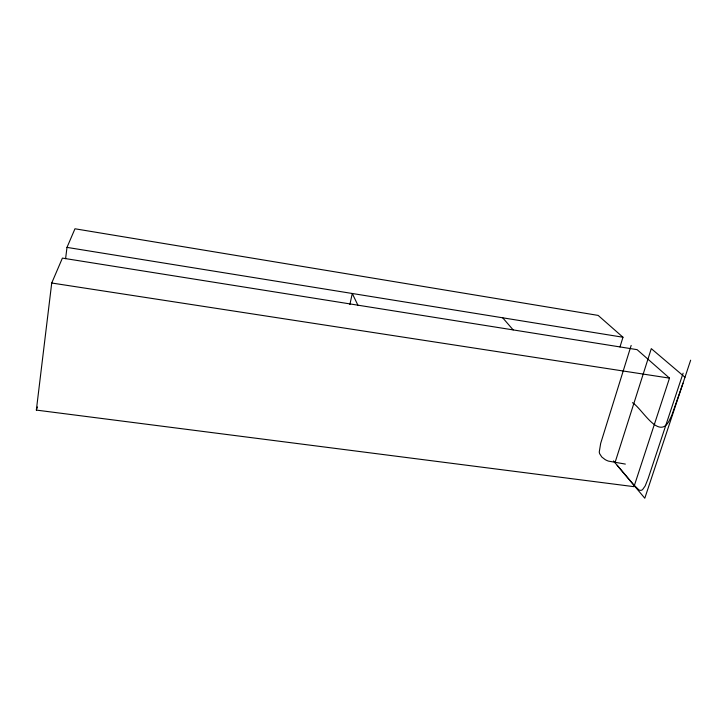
<?xml version="1.0" encoding="UTF-8"?>
<svg xmlns="http://www.w3.org/2000/svg" width="727" height="727" viewBox="0 0 727 727"><rect width="100%" height="100%" fill="white"/><g stroke="black" fill="none" stroke-linecap="round" stroke-linejoin="round"><path stroke-width="1.09" d="M36.35 410.092L51.726 283.012L62.404 258.103L637.106 349.651L669.503 378.131L633.989 486.672L36.35 410.092L37.422 406.966M65.594 258.658L66.993 247.389L74.972 228.778L598.148 315.409L622.975 337.237L619.977 346.979M349.878 304.522L352.277 293.49L357.884 305.176M631.163 345.416L600.675 443.37L599.257 452.003A10.332 8.697 -35.2 0 0 599.711 453.812L601.802 457.019L605.109 459.573A24.573 20.683 -36.1 0 0 608.454 461.109L625.347 464.09M614.997 462.717L651.292 348.633L684.979 377.258M683.098 373.187L648.111 478.63L645.194 485.918L642.623 489.544A9.969 4.835 -84.5 0 1 641.214 490.298L640.078 490.334A13.35 6.47 -84.3 0 1 638.815 489.844L633.708 484.782L617.15 465.289M690.65 360.192L644.794 498.222L613.488 460.927M682.998 383.193L671.757 415.435A27.053 13.45 -81.7 0 1 670.276 418.47C659.88 443.043 642.668 408.765 632.445 402.694M51.726 283.012L669.503 378.131M66.993 247.389L622.975 337.237M502.693 317.799L513.171 329.913"/></g></svg>
